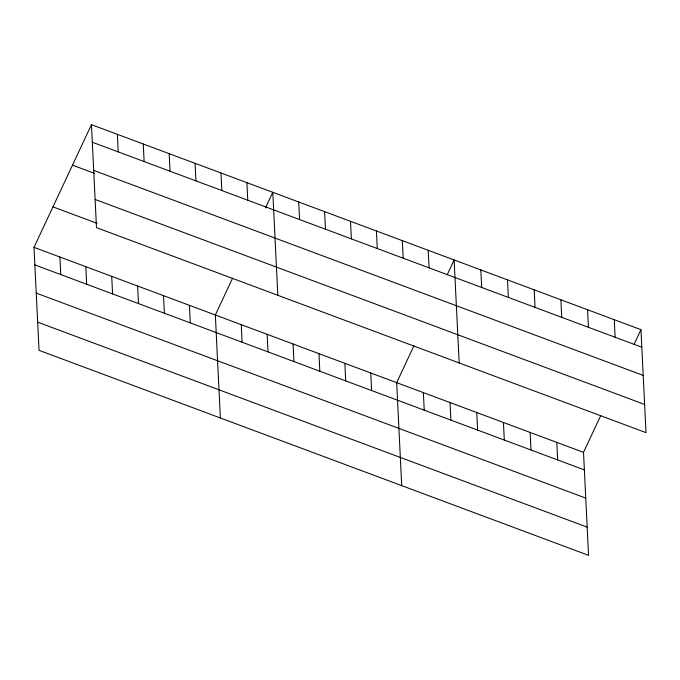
<?xml version="1.0" encoding="UTF-8"?>
<svg xmlns="http://www.w3.org/2000/svg" width="680" height="680" viewBox="0 0 680 680"><rect width="100%" height="100%" fill="white"/><g stroke="black" fill="none" stroke-linecap="round" stroke-linejoin="round"><path stroke-width="1.02" d="M600.746 415.539L583.508 452.353L588.548 555.331L39.041 350.336L34 247.358L91.451 124.669L640.96 329.664L646 432.642L96.492 227.647L91.451 124.669M232.577 278.197L215.339 315.01L220.371 417.988M265.464 207.961L272.791 192.321L277.831 295.298M413.916 345.848L396.678 382.653L401.71 485.631M447.236 274.686L454.129 259.964L459.17 362.942M634.066 344.386L640.96 329.664M92.319 142.231L641.818 347.216M93.695 170.417L643.203 375.411M72.496 165.155L94.562 173.392M95.115 199.461L644.623 404.447M52.964 206.873L97.096 223.338M34 247.358L583.508 452.353M34.858 264.92L584.366 469.906M36.236 293.106L585.744 498.091M37.655 322.15L587.163 527.136M614.269 319.702L615.128 337.263M587.579 309.749L588.438 327.301M560.889 299.795L561.748 317.348M556.818 442.391L557.677 459.952M534.2 289.833L535.058 307.394M530.128 432.438L530.986 449.99M507.51 279.879L508.368 297.432M503.438 422.475L504.296 440.037M480.819 269.918L481.678 287.478M476.748 412.522L477.606 430.083M450.058 402.569L450.916 420.121M428.221 250.3L429.08 267.861M423.368 392.606L424.226 410.168M402.322 240.635L403.18 258.196M376.414 230.971L377.273 248.531M370.77 372.988L371.628 390.55M350.506 221.306L351.365 238.867M344.862 363.324L345.721 380.885M324.606 211.65L325.465 229.202M318.962 353.659L319.821 371.221M298.699 201.986L299.557 219.538M293.054 343.995L293.913 361.556M267.147 334.33L268.005 351.892M246.891 182.656L247.75 200.209M241.247 324.666L242.105 342.227M220.983 172.992L221.841 190.544M195.075 163.327L195.933 180.88M189.431 305.346L190.29 322.898M169.175 153.663L170.034 171.215M163.523 295.681L164.381 313.233M143.268 143.999L144.126 161.559M137.624 286.017L138.482 303.569M117.359 134.334L118.218 151.895M111.716 276.352L112.574 293.904M85.808 266.688L86.666 284.24M59.908 257.023L60.766 274.584"/></g></svg>
